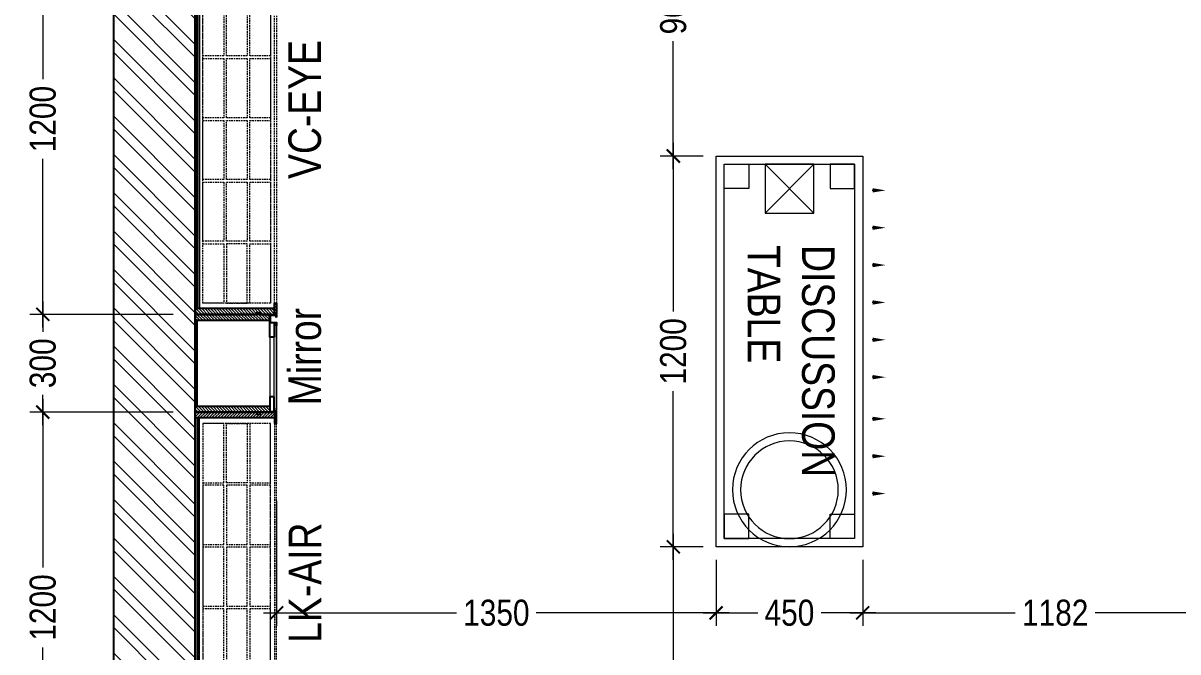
# Model space of a CAD drawing. Extents: x 8916 to 22657, y -1037022 to -1027677.
# Drawn here: x 8997 to 12543, y -1035208 to -1033277 of the extents above; entities that cross this region are included whole.
import ezdxf
from ezdxf.lldxf.tags import DXFTag

# ---------------------------------------------------------------- set-up
doc = ezdxf.new("R2010")
doc.units = 0
doc.header["$LTSCALE"] = 40
doc.header["$MEASUREMENT"] = 0
doc.header["$PDMODE"] = 3
doc.linetypes.add('a_p6_plan_L18$0$HIDDEN', pattern=[0.375, 0.25, -0.125])
doc.linetypes.add('HIDDEN2', pattern=[0.1875, 0.125, -0.0625])
for name, color, linetype, lineweight in [('dimensions', 149, 'Continuous', 5), ('Floor-Unit', 1, 'Continuous', 13), ('LENS_HATCH_WALL', 251, 'Continuous', 5), ('LENS_TEXT', 31, 'HIDDEN2', 5), ('LN-ELEVATION-1', 81, 'Continuous', 25), ('LN-ELEVATION-2', 103, 'Continuous', 20), ('LN-ELEVATION-3', 125, 'a_p6_plan_L18$0$HIDDEN', 18), ('LN-ELEVATION-4', 145, 'Continuous', 13), ('LN-ELEVATION-5', 167, 'Continuous', 5), ('LN-HATCH', 251, 'Continuous', 0), ('Mirror', 4, 'Continuous', 15)]:
    doc.layers.add(name, color=color, linetype=linetype, lineweight=lineweight)
doc.layers.add('wall', color=5, linetype='Continuous')
doc.styles.get("Standard").update_dxf_attribs({"font": 'ARIALN.TTF'})
tags = doc.linetypes.add('DASHED2', pattern=[0.375, 0.25, -0.125]).pattern_tags.tags
tags[6:7] = [DXFTag(74, 4), DXFTag(75, 0), DXFTag(340, '0'), DXFTag(46, 1.0), DXFTag(50, 0.0), DXFTag(44, 0.0), DXFTag(45, 0.0)]
tags[4:5] = [DXFTag(74, 4), DXFTag(75, 0), DXFTag(340, '0'), DXFTag(46, 1.0), DXFTag(50, 0.0), DXFTag(44, 0.0), DXFTag(45, 0.0)]
doc.dimstyles.new('Working', dxfattribs={"dimscale": 0.8, "dimtxt": 100, "dimasz": 50, "dimexe": 50, "dimexo": 50, "dimgap": 0, "dimtad": 0, "dimdec": 0, "dimzin": 0, "dimdsep": 46, "dimtxsty": 'Standard', "dimblk": 'ARCHTICK', "dimcen": 0, "dimdle": 50, "dimclrd": 250, "dimclre": 8, "dimclrt": 7, "dimadec": 0, "dimazin": 0, "dimtfac": 1, "dimtdec": 0, "dimtofl": 0, "dimtmove": 1, "dimatfit": 3, "dimfxl": 3, "dimtolj": 1, "dimlwd": 5, "dimlwe": 0, "dimarcsym": 0})
pattern_1 = [(45, (7858054.0837, 3504049.203), (-4.4901280605, 4.4901280605), [])]

# ---------------------------------------------------------------- blocks, each defined once
blk = doc.blocks.new('sfeqwef')
at = {"layer": 'LENS_HATCH_WALL', "ltscale": 12}
h = blk.add_hatch(dxfattribs=at)
h.set_pattern_fill('ANSI32', color=256, scale=222, style=0)
h.set_pattern_definition([(45, (-26297894.82, 1620009.82), (-58.86663953, 58.86663953), []), (45, (-26297855.57, 1620009.82), (-58.86663953, 58.86663953), [])])
h.paths.add_polyline_path([(0, -12780), (0, -11249), (-250, -11249), (-250, -12530), (-8233, -12530), (-8233, -12780)])
h.paths.add_polyline_path([(-453, -11018), (-453, -10868), (-1823, -10868), (-1823, -11090), (-1673, -11090), (-1673, -11018)])
h.paths.add_polyline_path([(-1673, -11771), (-1673, -11090), (-1823, -11090), (-1823, -11771)])
h.paths.add_polyline_path([(0, -10609), (0, -8548), (-250, -8548), (-250, -10609)])
h.paths.add_polyline_path([(0, -8322), (0, -469), (-250, -469), (-250, -6707), (-250, -8322)])
h.paths.add_polyline_path([(-471, -250), (-471, 0), (-4033, 0), (-4033, -250)])
h.paths.add_polyline_path([(-4683, -250), (-4683, 0), (-7574, 0), (-7574, -250)])
h.paths.add_polyline_path([(-8083, -2517), (-8083, -469), (-8233, -469), (-8233, -2517)])
at = {"layer": 'wall', "color": 1}
for p, q in [((-8233, 0), (0, 0)), ((-7574, -250), (-4683, -250))]:
    blk.add_line(p, q, dxfattribs=at)
blk = doc.blocks.new('GFCHGFD')
at = {"layer": 'LN-HATCH', "ltscale": 0.5}
h = blk.add_hatch(dxfattribs=at)
h.set_pattern_fill('ANSI31', color=256, scale=2)
h.set_pattern_definition([(45, (4060076.63, 1708724.648), (-4.4901280605, 4.4901280605), [])])
h.paths.add_polyline_path([(-144.2, 105.2), (-126.2, 105.2), (-126.2, -123.8), (-144.2, -123.8)])
h.paths.add_polyline_path([(-126.2, 99.2), (137.8, 99.2), (137.8, 105.2), (-126.2, 105.2)])
h.paths.add_polyline_path([(155.8, 105.2), (137.8, 105.2), (137.8, -123.8), (155.8, -123.8)])
at = {"layer": 'LN-ELEVATION-1'}
for points in [[(-144.2, 105.2), (-126.2, 105.2), (-126.2, -123.8), (-144.2, -123.8)], [(-126.2, 99.2), (137.8, 99.2), (137.8, 105.2), (-126.2, 105.2)], [(155.8, 105.2), (137.8, 105.2), (137.8, -123.8), (155.8, -123.8)], [(-97.2, -137.8), (-97.2, -123.8), (-142.2, -123.8), (-142.2, -144.8), (-133.2, -144.8), (-133.2, -143.3), (-140.7, -143.3), (-140.7, -137.8)], [(85.8, -137.8), (85.8, -123.8), (130.8, -123.8), (130.8, -144.8), (121.8, -144.8), (121.8, -143.3), (129.3, -143.3), (129.3, -137.8)], [(147.8, -144.8), (147.8, -143.3), (152.3, -143.3), (152.3, -125.3), (130.8, -125.3), (130.8, -123.8), (153.8, -123.8), (153.8, -144.8)]]:
    blk.add_lwpolyline(points, close=True, dxfattribs=at)
at = {"layer": 'LN-ELEVATION-2'}
blk.add_lwpolyline([(-97.2, -137.8), (85.8, -137.8), (85.8, -123.8), (-97.2, -123.8)], close=True, dxfattribs=at)
at = {"layer": 'LN-ELEVATION-4', "ltscale": 0.5}
blk.add_line((121.8, -144.8), (-133.2, -144.8), dxfattribs=at)
at = {"layer": 'Mirror', "lineweight": 0}
blk.add_lwpolyline([(-140.7, -137.8), (129.3, -137.8), (129.3, -143.3), (-140.7, -143.3)], close=True, dxfattribs=at)
blk = doc.blocks.new('D-Table-1200')
at = {"layer": 'LN-ELEVATION-1', "linetype": 'ByBlock', "lineweight": -2}
for p, q in [((-1094.5, -480.3), (-1094.5, -479)), ((-979.8, -480.3), (-979.8, -479)), ((-865.1, -480.3), (-865.1, -479)), ((-750.4, -480.3), (-750.4, -479)), ((-635.6, -480.3), (-635.6, -479)), ((-520.9, -480.3), (-520.9, -479)), ((-392.9, -480.3), (-392.9, -479)), ((-278.1, -480.3), (-278.1, -479)), ((-163.4, -480.3), (-163.4, -479))]:
    blk.add_line(p, q, dxfattribs=at)
for points in [[(0, 0), (-1200, 0), (-1200, -450), (0, -450)], [(-25, -25), (-1175, -25), (-1175, -425), (-25, -425)]]:
    blk.add_lwpolyline(points, close=True, dxfattribs=at)
for radius in [175, 150]:
    blk.add_circle((-175, -225), radius, dxfattribs=at)
for points in [[(-1087.9, -480.3), (-1101.2, -480.3), (-1094.5, -520.3)], [(-973.1, -480.3), (-986.5, -480.3), (-979.8, -520.3)], [(-858.4, -480.3), (-871.8, -480.3), (-865.1, -520.3)], [(-743.7, -480.3), (-757, -480.3), (-750.4, -520.3)], [(-629, -480.3), (-642.3, -480.3), (-635.6, -520.3)], [(-514.2, -480.3), (-527.6, -480.3), (-520.9, -520.3)], [(-386.2, -480.3), (-399.5, -480.3), (-392.9, -520.3)], [(-271.5, -480.3), (-284.8, -480.3), (-278.1, -520.3)], [(-156.7, -480.3), (-170.1, -480.3), (-163.4, -520.3)]]:
    blk.add_solid(points, dxfattribs=at)
at = {"layer": 'LN-ELEVATION-5', "linetype": 'ByBlock', "lineweight": -2}
for p, q in [((-1025, -300), (-1175, -150)), ((-1175, -300), (-1025, -150))]:
    blk.add_line(p, q, dxfattribs=at)
for points in [[(-1100, -25), (-1175, -25), (-1175, -100), (-1100, -100)], [(-100, -25), (-25, -25), (-25, -100), (-100, -100)], [(-1025, -300), (-1175, -300), (-1175, -150), (-1025, -150)], [(-1100, -425), (-1175, -425), (-1175, -350), (-1100, -350)], [(-100, -425), (-25, -425), (-25, -350), (-100, -350)]]:
    blk.add_lwpolyline(points, close=True, dxfattribs=at)
blk = doc.blocks.new('12MM VC PLAN')
at = {"layer": 'LN-HATCH', "ltscale": 0.5}
h = blk.add_hatch(dxfattribs=at)
h.set_pattern_fill('ANSI31', color=256, scale=2)
h.set_pattern_definition([(45, (3760859.753, 1795248.936), (-4.490128061, 4.490128061), [])])
h.paths.add_polyline_path([(-1200, 250), (-1200, 60), (-1194, 60), (-1194, 50), (-1200, 50), (-1200, 6), (-1182, 6), (-1182, 250)])
h = blk.add_hatch(dxfattribs=at)
h.set_pattern_fill('ANSI31', color=256, scale=2)
h.set_pattern_definition(pattern_1)
h.paths.add_polyline_path([(0, 250), (0, 60), (-6, 60), (-6, 50), (0, 50), (0, 6), (-18, 6), (-18, 250)])
h = blk.add_hatch(dxfattribs=at)
h.set_pattern_fill('ANSI31', color=256, scale=2)
h.set_pattern_definition([(45, (7858047.0837, 3504049.203), (-4.4901280605, 4.4901280605), [])])
h.paths.add_polyline_path([(-1165, 6), (-1165, 0), (-1200, 0), (-1200, 6)])
h = blk.add_hatch(dxfattribs=at)
h.set_pattern_fill('ANSI31', color=256, scale=2)
h.set_pattern_definition(pattern_1)
h.paths.add_polyline_path([(-28, 6), (-28, 0), (0, 0), (0, 6)])
at = {"layer": 'LN-ELEVATION-1', "ltscale": 0.5}
for points in [[(-1200, 250), (-1200, 60), (-1194, 60), (-1194, 50), (-1200, 50), (-1200, 6), (-1182, 6), (-1182, 250)], [(0, 250), (0, 60), (-6, 60), (-6, 50), (0, 50), (0, 6), (-18, 6), (-18, 250)], [(-18, 238), (-1182, 238), (-1182, 244), (-18, 244)], [(-1165, 6), (-1165, 0), (-1200, 0), (-1200, 6)], [(-35, 6), (-35, 0), (0, 0), (0, 6)]]:
    blk.add_lwpolyline(points, close=True, dxfattribs=at)
at = {"layer": 'LN-ELEVATION-3', "ltscale": 0.5}
for p, q in [((-1182, 250), (-18, 250)), ((-1165, 6), (-35, 6)), ((-35, 0), (-1165, 0))]:
    blk.add_line(p, q, dxfattribs=at)
for points in [[(-1165, 226), (-35, 226), (-35, 18), (-1165, 18)], [(-1165, 226), (-983.3, 226), (-983.3, 162), (-1165, 162)], [(-975.3, 226), (-793.7, 226), (-793.7, 162), (-975.3, 162)], [(-785.7, 226), (-604, 226), (-604, 162), (-785.7, 162)], [(-596, 226), (-414.3, 226), (-414.3, 162), (-596, 162)], [(-406.3, 226), (-224.7, 226), (-224.7, 162), (-406.3, 162)], [(-216.7, 226), (-35, 226), (-35, 162), (-216.7, 162)], [(-1165, 90), (-983.3, 90), (-983.3, 154), (-1165, 154)], [(-975.3, 154), (-793.7, 154), (-793.7, 90), (-975.3, 90)], [(-785.7, 154), (-604, 154), (-604, 90), (-785.7, 90)], [(-596, 154), (-414.3, 154), (-414.3, 90), (-596, 90)], [(-406.3, 154), (-224.7, 154), (-224.7, 90), (-406.3, 90)], [(-216.7, 154), (-35, 154), (-35, 90), (-216.7, 90)], [(-1165, 82), (-983.3, 82), (-983.3, 18), (-1165, 18)], [(-975.3, 82), (-793.7, 82), (-793.7, 18), (-975.3, 18)], [(-785.7, 82), (-604, 82), (-604, 18), (-785.7, 18)], [(-596, 82), (-414.3, 82), (-414.3, 18), (-596, 18)], [(-406.3, 82), (-224.7, 82), (-224.7, 18), (-406.3, 18)], [(-216.7, 82), (-35, 82), (-35, 18), (-216.7, 18)]]:
    blk.add_lwpolyline(points, close=True, dxfattribs=at)
blk = doc.blocks.new('_ArchTick')
at = {"const_width": 0.15}
blk.add_lwpolyline([(-0.5, -0.5), (0.5, 0.5)], dxfattribs=at)
blk = doc.blocks.new('*D48')
at = {"layer": 'Defpoints', "color": 0, "ltscale": 50, "transparency": 16777216}
for p in [(9057.8, -1034471.7), (9525.4, -1034471.7), (9725.4, -1035671.7)]:
    blk.add_point(p, dxfattribs=at)
at = {"layer": 'dimensions', "color": 250, "linetype": 'DASHED2', "lineweight": 5, "ltscale": 50, "transparency": 16777216}
for p, q in [((9057.8, -1034431.7), (9057.8, -1034977)), ((9057.8, -1035711.7), (9057.8, -1035166.5))]:
    blk.add_line(p, q, dxfattribs=at)
at = {"layer": 'dimensions', "color": 8, "linetype": 'DASHED2', "lineweight": 0, "ltscale": 50, "transparency": 16777216}
for p, q in [((9457.8, -1034471.7), (9017.8, -1034471.7)), ((9457.8, -1035671.7), (9017.8, -1035671.7))]:
    blk.add_line(p, q, dxfattribs=at)
at = {"layer": 'dimensions', "color": 250, "lineweight": 5, "ltscale": 50, "transparency": 16777216, "xscale": 40, "yscale": 40, "zscale": 40}
for p, rotation in [((9057.8, -1034471.7), 90), ((9057.8, -1035671.7), 270)]:
    blk.add_blockref('_ArchTick', p, dxfattribs=dict(at, rotation=rotation))
at = {"layer": 'dimensions', "color": 7, "ltscale": 50, "transparency": 16777216, "insert": (9057.8, -1035071.7), "char_height": 80, "attachment_point": 5, "rotation": 90, "bg_fill": 3, "box_fill_scale": 1.25, "bg_fill_color": 9, "bg_fill_true_color": 13158600, "bg_fill_transparency": 0}
blk.add_mtext('\\A1;1200', dxfattribs=at)
blk = doc.blocks.new('*D49')
at = {"layer": 'Defpoints', "color": 0, "ltscale": 50, "transparency": 16777216}
for p in [(9057.8, -1034171.7), (9525.4, -1034171.7), (9525.4, -1034471.7)]:
    blk.add_point(p, dxfattribs=at)
at = {"layer": 'dimensions', "color": 250, "linetype": 'DASHED2', "lineweight": 5, "ltscale": 50, "transparency": 16777216}
for p, q in [((9057.8, -1034131.7), (9057.8, -1034249.4)), ((9057.8, -1034511.7), (9057.8, -1034394.1))]:
    blk.add_line(p, q, dxfattribs=at)
at = {"layer": 'dimensions', "color": 8, "linetype": 'DASHED2', "lineweight": 0, "ltscale": 50, "transparency": 16777216}
for p, q in [((9457.8, -1034171.7), (9017.8, -1034171.7)), ((9457.8, -1034471.7), (9017.8, -1034471.7))]:
    blk.add_line(p, q, dxfattribs=at)
at = {"layer": 'dimensions', "color": 250, "lineweight": 5, "ltscale": 50, "transparency": 16777216, "xscale": 40, "yscale": 40, "zscale": 40}
for p, rotation in [((9057.8, -1034171.7), 90), ((9057.8, -1034471.7), 270)]:
    blk.add_blockref('_ArchTick', p, dxfattribs=dict(at, rotation=rotation))
at = {"layer": 'dimensions', "color": 7, "ltscale": 50, "transparency": 16777216, "insert": (9057.8, -1034321.7), "char_height": 80, "attachment_point": 5, "rotation": 90, "bg_fill": 3, "box_fill_scale": 1.25, "bg_fill_color": 9, "bg_fill_true_color": 13158600, "bg_fill_transparency": 0}
blk.add_mtext('\\A1;300', dxfattribs=at)
blk = doc.blocks.new('*D50')
at = {"layer": 'Defpoints', "color": 0, "ltscale": 50, "transparency": 16777216}
for p in [(9057.8, -1032971.7), (9525.4, -1032971.7), (9525.4, -1034171.7)]:
    blk.add_point(p, dxfattribs=at)
at = {"layer": 'dimensions', "color": 250, "linetype": 'DASHED2', "lineweight": 5, "ltscale": 50, "transparency": 16777216}
for p, q in [((9057.8, -1032931.7), (9057.8, -1033477)), ((9057.8, -1034211.7), (9057.8, -1033666.5))]:
    blk.add_line(p, q, dxfattribs=at)
at = {"layer": 'dimensions', "color": 8, "linetype": 'DASHED2', "lineweight": 0, "ltscale": 50, "transparency": 16777216}
for p, q in [((9457.8, -1032971.7), (9017.8, -1032971.7)), ((9457.8, -1034171.7), (9017.8, -1034171.7))]:
    blk.add_line(p, q, dxfattribs=at)
at = {"layer": 'dimensions', "color": 250, "lineweight": 5, "ltscale": 50, "transparency": 16777216, "xscale": 40, "yscale": 40, "zscale": 40}
for p, rotation in [((9057.8, -1032971.7), 90), ((9057.8, -1034171.7), 270)]:
    blk.add_blockref('_ArchTick', p, dxfattribs=dict(at, rotation=rotation))
at = {"layer": 'dimensions', "color": 7, "ltscale": 50, "transparency": 16777216, "insert": (9057.8, -1033571.7), "char_height": 80, "attachment_point": 5, "rotation": 90, "bg_fill": 3, "box_fill_scale": 1.25, "bg_fill_color": 9, "bg_fill_true_color": 13158600, "bg_fill_transparency": 0}
blk.add_mtext('\\A1;1200', dxfattribs=at)
blk = doc.blocks.new('*D83')
at = {"layer": 'Defpoints', "color": 0, "ltscale": 50, "transparency": 16777216}
for p in [(9775.4, -1034703.8), (11125.4, -1034885.2), (11125.4, -1035088.2)]:
    blk.add_point(p, dxfattribs=at)
at = {"layer": 'dimensions', "color": 8, "linetype": 'DASHED2', "lineweight": 0, "ltscale": 50, "transparency": 16777216}
for p, q in [((9775.4, -1034743.8), (9775.4, -1035128.2)), ((11125.4, -1034925.2), (11125.4, -1035128.2))]:
    blk.add_line(p, q, dxfattribs=at)
at = {"layer": 'dimensions', "color": 250, "linetype": 'DASHED2', "lineweight": 5, "ltscale": 50, "transparency": 16777216}
for p, q in [((9735.4, -1035088.2), (10355.6, -1035088.2)), ((11165.4, -1035088.2), (10545.1, -1035088.2))]:
    blk.add_line(p, q, dxfattribs=at)
at = {"layer": 'dimensions', "color": 250, "lineweight": 5, "ltscale": 50, "transparency": 16777216, "xscale": 40, "yscale": 40, "zscale": 40, "rotation": 180}
blk.add_blockref('_ArchTick', (9775.4, -1035088.2), dxfattribs=at)
at = {"layer": 'dimensions', "color": 250, "lineweight": 5, "ltscale": 50, "transparency": 16777216, "xscale": 40, "yscale": 40, "zscale": 40}
blk.add_blockref('_ArchTick', (11125.4, -1035088.2), dxfattribs=at)
at = {"layer": 'dimensions', "color": 7, "ltscale": 50, "transparency": 16777216, "insert": (10450.4, -1035088.2), "char_height": 80, "attachment_point": 5, "bg_fill": 3, "box_fill_scale": 1.25, "bg_fill_color": 9, "bg_fill_true_color": 13158600, "bg_fill_transparency": 0}
blk.add_mtext('\\A1;1350', dxfattribs=at)
blk = doc.blocks.new('*D84')
at = {"layer": 'Defpoints', "color": 0, "ltscale": 50, "transparency": 16777216}
for p in [(11125.4, -1034885.2), (11575.4, -1034885.2), (11575.4, -1035088.2)]:
    blk.add_point(p, dxfattribs=at)
at = {"layer": 'dimensions', "color": 8, "linetype": 'DASHED2', "lineweight": 0, "ltscale": 50, "transparency": 16777216}
for p, q in [((11125.4, -1034925.2), (11125.4, -1035128.2)), ((11575.4, -1034925.2), (11575.4, -1035128.2))]:
    blk.add_line(p, q, dxfattribs=at)
at = {"layer": 'dimensions', "color": 250, "linetype": 'DASHED2', "lineweight": 5, "ltscale": 50, "transparency": 16777216}
for p, q in [((11085.4, -1035088.2), (11276.7, -1035088.2)), ((11615.4, -1035088.2), (11424.1, -1035088.2))]:
    blk.add_line(p, q, dxfattribs=at)
at = {"layer": 'dimensions', "color": 250, "lineweight": 5, "ltscale": 50, "transparency": 16777216, "xscale": 40, "yscale": 40, "zscale": 40, "rotation": 180}
blk.add_blockref('_ArchTick', (11125.4, -1035088.2), dxfattribs=at)
at = {"layer": 'dimensions', "color": 250, "lineweight": 5, "ltscale": 50, "transparency": 16777216, "xscale": 40, "yscale": 40, "zscale": 40}
blk.add_blockref('_ArchTick', (11575.4, -1035088.2), dxfattribs=at)
at = {"layer": 'dimensions', "color": 7, "ltscale": 50, "transparency": 16777216, "insert": (11350.4, -1035088.2), "char_height": 80, "attachment_point": 5, "bg_fill": 3, "box_fill_scale": 1.25, "bg_fill_color": 9, "bg_fill_true_color": 13158600, "bg_fill_transparency": 0}
blk.add_mtext('\\A1;450', dxfattribs=at)
blk = doc.blocks.new('*D85')
at = {"layer": 'Defpoints', "color": 0, "ltscale": 50, "transparency": 16777216}
for p in [(11575.4, -1034885.2), (12757.4, -1034865.2), (12757.4, -1035088.2)]:
    blk.add_point(p, dxfattribs=at)
at = {"layer": 'dimensions', "color": 8, "linetype": 'DASHED2', "lineweight": 0, "ltscale": 50, "transparency": 16777216}
for p, q in [((11575.4, -1034925.2), (11575.4, -1035128.2)), ((12757.4, -1034905.2), (12757.4, -1035128.2))]:
    blk.add_line(p, q, dxfattribs=at)
at = {"layer": 'dimensions', "color": 250, "linetype": 'DASHED2', "lineweight": 5, "ltscale": 50, "transparency": 16777216}
for p, q in [((11535.4, -1035088.2), (12071.8, -1035088.2)), ((12797.4, -1035088.2), (12261, -1035088.2))]:
    blk.add_line(p, q, dxfattribs=at)
at = {"layer": 'dimensions', "color": 250, "lineweight": 5, "ltscale": 50, "transparency": 16777216, "xscale": 40, "yscale": 40, "zscale": 40, "rotation": 180}
blk.add_blockref('_ArchTick', (11575.4, -1035088.2), dxfattribs=at)
at = {"layer": 'dimensions', "color": 250, "lineweight": 5, "ltscale": 50, "transparency": 16777216, "xscale": 40, "yscale": 40, "zscale": 40}
blk.add_blockref('_ArchTick', (12757.4, -1035088.2), dxfattribs=at)
at = {"layer": 'dimensions', "color": 7, "ltscale": 50, "transparency": 16777216, "insert": (12166.4, -1035088.2), "char_height": 80, "attachment_point": 5, "bg_fill": 3, "box_fill_scale": 1.25, "bg_fill_color": 9, "bg_fill_true_color": 13158600, "bg_fill_transparency": 0}
blk.add_mtext('\\A1;1182', dxfattribs=at)
blk = doc.blocks.new('*D117')
at = {"layer": 'Defpoints', "color": 0, "ltscale": 50, "transparency": 16777216}
for p in [(10993.8, -1034885.2), (11125.4, -1034885.2), (11194.6, -1036021.7)]:
    blk.add_point(p, dxfattribs=at)
at = {"layer": 'dimensions', "color": 250, "linetype": 'DASHED2', "lineweight": 5, "ltscale": 50, "transparency": 16777216}
for p, q in [((10993.8, -1034845.2), (10993.8, -1035358.6)), ((10993.8, -1036061.7), (10993.8, -1035548.3))]:
    blk.add_line(p, q, dxfattribs=at)
at = {"layer": 'dimensions', "color": 8, "linetype": 'DASHED2', "lineweight": 0, "ltscale": 50, "transparency": 16777216}
for p, q in [((11085.4, -1034885.2), (10953.8, -1034885.2)), ((11154.6, -1036021.7), (10953.8, -1036021.7))]:
    blk.add_line(p, q, dxfattribs=at)
at = {"layer": 'dimensions', "color": 250, "lineweight": 5, "ltscale": 50, "transparency": 16777216, "xscale": 40, "yscale": 40, "zscale": 40}
for p, rotation in [((10993.8, -1034885.2), 90), ((10993.8, -1036021.7), 270)]:
    blk.add_blockref('_ArchTick', p, dxfattribs=dict(at, rotation=rotation))
at = {"layer": 'dimensions', "color": 7, "ltscale": 50, "transparency": 16777216, "insert": (10993.8, -1035453.5), "char_height": 80, "attachment_point": 5, "rotation": 90, "bg_fill": 3, "box_fill_scale": 1.25, "bg_fill_color": 9, "bg_fill_true_color": 13158600, "bg_fill_transparency": 0}
blk.add_mtext('\\A1;1137', dxfattribs=at)
blk = doc.blocks.new('*D118')
at = {"layer": 'Defpoints', "color": 0, "ltscale": 50, "transparency": 16777216}
for p in [(10993.8, -1033685.2), (11125.4, -1033685.2), (11125.4, -1034885.2)]:
    blk.add_point(p, dxfattribs=at)
at = {"layer": 'dimensions', "color": 250, "linetype": 'DASHED2', "lineweight": 5, "ltscale": 50, "transparency": 16777216}
for p, q in [((10993.8, -1033645.2), (10993.8, -1034190.5)), ((10993.8, -1034925.2), (10993.8, -1034380))]:
    blk.add_line(p, q, dxfattribs=at)
at = {"layer": 'dimensions', "color": 8, "linetype": 'DASHED2', "lineweight": 0, "ltscale": 50, "transparency": 16777216}
for p, q in [((11085.4, -1033685.2), (10953.8, -1033685.2)), ((11085.4, -1034885.2), (10953.8, -1034885.2))]:
    blk.add_line(p, q, dxfattribs=at)
at = {"layer": 'dimensions', "color": 250, "lineweight": 5, "ltscale": 50, "transparency": 16777216, "xscale": 40, "yscale": 40, "zscale": 40}
for p, rotation in [((10993.8, -1033685.2), 90), ((10993.8, -1034885.2), 270)]:
    blk.add_blockref('_ArchTick', p, dxfattribs=dict(at, rotation=rotation))
at = {"layer": 'dimensions', "color": 7, "ltscale": 50, "transparency": 16777216, "insert": (10993.8, -1034285.2), "char_height": 80, "attachment_point": 5, "rotation": 90, "bg_fill": 3, "box_fill_scale": 1.25, "bg_fill_color": 9, "bg_fill_true_color": 13158600, "bg_fill_transparency": 0}
blk.add_mtext('\\A1;1200', dxfattribs=at)
blk = doc.blocks.new('*D119')
at = {"layer": 'Defpoints', "color": 0, "ltscale": 50, "transparency": 16777216}
for p in [(10993.8, -1032785.2), (11125.4, -1032785.2), (11125.4, -1033685.2)]:
    blk.add_point(p, dxfattribs=at)
at = {"layer": 'dimensions', "color": 250, "linetype": 'DASHED2', "lineweight": 5, "ltscale": 50, "transparency": 16777216}
for p, q in [((10993.8, -1032745.2), (10993.8, -1033162.9)), ((10993.8, -1033725.2), (10993.8, -1033307.6))]:
    blk.add_line(p, q, dxfattribs=at)
at = {"layer": 'dimensions', "color": 8, "linetype": 'DASHED2', "lineweight": 0, "ltscale": 50, "transparency": 16777216}
for p, q in [((11085.4, -1032785.2), (10953.8, -1032785.2)), ((11085.4, -1033685.2), (10953.8, -1033685.2))]:
    blk.add_line(p, q, dxfattribs=at)
at = {"layer": 'dimensions', "color": 250, "lineweight": 5, "ltscale": 50, "transparency": 16777216, "xscale": 40, "yscale": 40, "zscale": 40}
for p, rotation in [((10993.8, -1032785.2), 90), ((10993.8, -1033685.2), 270)]:
    blk.add_blockref('_ArchTick', p, dxfattribs=dict(at, rotation=rotation))
at = {"layer": 'dimensions', "color": 7, "ltscale": 50, "transparency": 16777216, "insert": (10993.8, -1033235.2), "char_height": 80, "attachment_point": 5, "rotation": 90, "bg_fill": 3, "box_fill_scale": 1.25, "bg_fill_color": 9, "bg_fill_true_color": 13158600, "bg_fill_transparency": 0}
blk.add_mtext('\\A1;900', dxfattribs=at)

msp = doc.modelspace()

# ---------------------------------------------------------------- block references
at = {"rotation": 90}
msp.add_blockref('sfeqwef', (9275.4, -1028288.7), dxfattribs=at)
at = {"layer": 'Floor-Unit', "ltscale": 0.5, "rotation": 90}
msp.add_blockref('12MM VC PLAN', (9775.4, -1032971.7), dxfattribs=at)
at = {"layer": 'Floor-Unit', "xscale": -1, "rotation": 90}
msp.add_blockref('D-Table-1200', (11125.4, -1034885.2), dxfattribs=at)
at = {"layer": 'Floor-Unit', "rotation": 90}
msp.add_blockref('GFCHGFD', (9630.6, -1034327.6), dxfattribs=at)
at = {"layer": 'Floor-Unit', "ltscale": 0.5, "xscale": -1, "rotation": 90}
msp.add_blockref('12MM VC PLAN', (9775.4, -1035671.7), dxfattribs=at)

# ---------------------------------------------------------------- texts
at = {"layer": 'LENS_TEXT', "linetype": 'Continuous', "ltscale": 3, "char_height": 100, "attachment_point": 5}
for s, insert, width, rotation in [('\\pxql;VC-EYE', (9862.6, -1033633.2), 244.677, 90), ('\\pxql;DISCUSSION TABLE', (11355.9, -1034234.4), 551.363, 270), ('\\pxql;Mirror', (9862.6, -1034328.2), 244.677, 90), ('\\pxql;LK-AIR', (9862.6, -1035057.7), 244.677, 90)]:
    msp.add_mtext(s, dxfattribs=dict(at, insert=insert, width=width, rotation=rotation))

# ---------------------------------------------------------------- next in the draw order: dimensions: what is measured, and where the dimension line sits
at = {"layer": 'dimensions', "ltscale": 50}
dim = msp.add_linear_dim(base=(9057.8, -1034471.7), p1=(9725.4, -1035671.7), p2=(9525.4, -1034471.7), angle=90, dimstyle='Working', override={"dimfxl": 500, "dimfxlon": 1, "dimtfill": 1, "dimarcsym": 1}, dxfattribs=at)
dim.commit()
dim.dimension.update_dxf_attribs({"geometry": '*D48', "text_midpoint": (9057.8, -1035071.7)})

# ---------------------------------------------------------------- next in the draw order: dimensions: what is measured, and where the dimension line sits
dim = msp.add_linear_dim(base=(9057.8, -1034171.7), p1=(9525.4, -1034471.7), p2=(9525.4, -1034171.7), angle=90, dimstyle='Working', override={"dimfxl": 500, "dimfxlon": 1, "dimtfill": 1, "dimarcsym": 1}, dxfattribs=at)
dim.commit()
dim.dimension.update_dxf_attribs({"geometry": '*D49', "text_midpoint": (9057.8, -1034321.7)})
dim = msp.add_linear_dim(base=(11125.4, -1035088.2), p1=(9775.4, -1034703.8), p2=(11125.4, -1034885.2), dimstyle='Working', override={"dimfxl": 500, "dimfxlon": 1, "dimtfill": 1, "dimarcsym": 1}, dxfattribs=at)
dim.commit()
dim.dimension.update_dxf_attribs({"geometry": '*D83', "text_midpoint": (10450.4, -1035088.2)})

# ---------------------------------------------------------------- next in the draw order: dimensions: what is measured, and where the dimension line sits
dim = msp.add_linear_dim(base=(9057.8, -1032971.7), p1=(9525.4, -1034171.7), p2=(9525.4, -1032971.7), angle=90, dimstyle='Working', override={"dimfxl": 500, "dimfxlon": 1, "dimtfill": 1, "dimarcsym": 1}, dxfattribs=at)
dim.commit()
dim.dimension.update_dxf_attribs({"geometry": '*D50', "text_midpoint": (9057.8, -1033571.7)})
dim = msp.add_linear_dim(base=(11575.4, -1035088.2), p1=(11125.4, -1034885.2), p2=(11575.4, -1034885.2), dimstyle='Working', override={"dimfxl": 500, "dimfxlon": 1, "dimtfill": 1, "dimarcsym": 1}, dxfattribs=at)
dim.commit()
dim.dimension.update_dxf_attribs({"geometry": '*D84', "text_midpoint": (11350.4, -1035088.2)})

# ---------------------------------------------------------------- next in the draw order: dimensions: what is measured, and where the dimension line sits
dim = msp.add_linear_dim(base=(10993.7587524, -1034885.2289568), p1=(11194.5797443, -1036021.7289568), p2=(11125.3878577, -1034885.2289568), angle=90, dimstyle='Working', override={"dimfxl": 500, "dimfxlon": 1, "dimtfill": 1, "dimarcsym": 1}, dxfattribs=at)
dim.commit()
dim.dimension.update_dxf_attribs({"geometry": '*D117', "text_midpoint": (10993.7587524, -1035453.4789568)})
dim = msp.add_linear_dim(base=(12757.4, -1035088.2), p1=(11575.4, -1034885.2), p2=(12757.4, -1034865.2), dimstyle='Working', override={"dimfxl": 500, "dimfxlon": 1, "dimtfill": 1, "dimarcsym": 1}, dxfattribs=at)
dim.commit()
dim.dimension.update_dxf_attribs({"geometry": '*D85', "text_midpoint": (12166.4, -1035088.2)})

# ---------------------------------------------------------------- next in the draw order: dimensions: what is measured, and where the dimension line sits
dim = msp.add_linear_dim(base=(10993.8, -1033685.2), p1=(11125.4, -1034885.2), p2=(11125.4, -1033685.2), angle=90, dimstyle='Working', override={"dimfxl": 500, "dimfxlon": 1, "dimtfill": 1, "dimarcsym": 1}, dxfattribs=at)
dim.commit()
dim.dimension.update_dxf_attribs({"geometry": '*D118', "text_midpoint": (10993.8, -1034285.2)})

# ---------------------------------------------------------------- next in the draw order: dimensions: what is measured, and where the dimension line sits
dim = msp.add_linear_dim(base=(10993.8, -1032785.2), p1=(11125.4, -1033685.2), p2=(11125.4, -1032785.2), angle=90, dimstyle='Working', override={"dimfxl": 500, "dimfxlon": 1, "dimtfill": 1, "dimarcsym": 1}, dxfattribs=at)
dim.commit()
dim.dimension.update_dxf_attribs({"geometry": '*D119', "text_midpoint": (10993.8, -1033235.2)})

doc.saveas('drawing.dxf')
